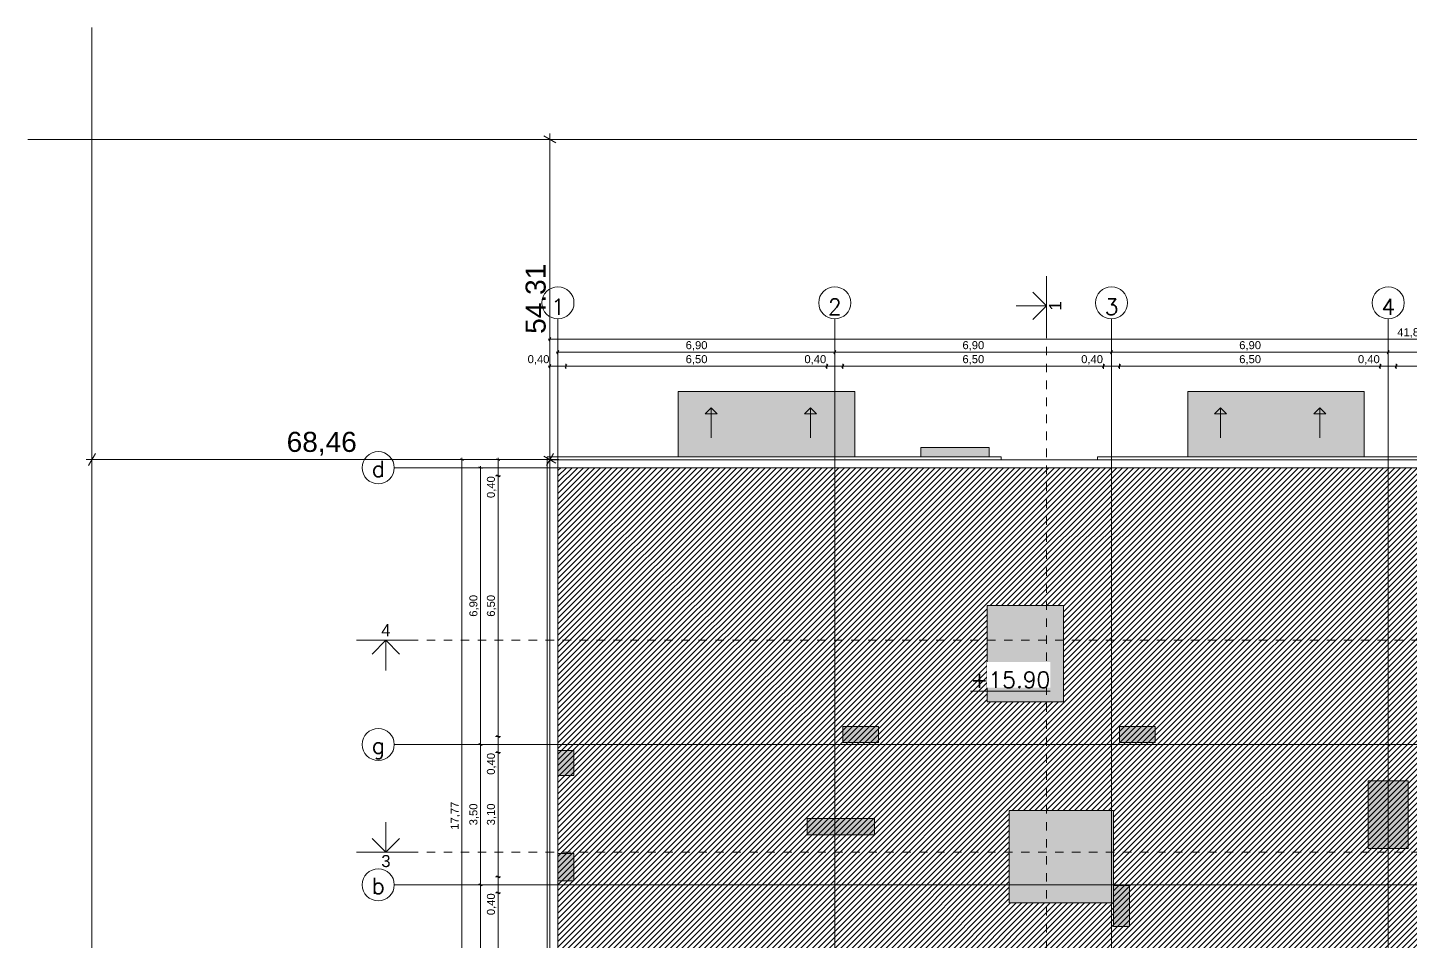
# Model space of a CAD drawing. Header units: metres. Extents: x 476297 to 476657, y 4620828 to 4621206.
# Drawn here: x 476377.63 to 476412.1, y 4621183 to 4621205.78 of the extents above; entities that cross this region are included whole.
import ezdxf

# ---------------------------------------------------------------- set-up
doc = ezdxf.new("R2010")
doc.units = ezdxf.units.M
doc.header["$MEASUREMENT"] = 0
doc.set_wipeout_variables(frame=1)
doc.linetypes.add('Dashed', pattern=[0.423333, 0.211667, -0.211667])
doc.linetypes.add('Wipeout_Contour', pattern=[1, 0, -1])
for name, color, linetype in [('0_Pen_No__42_Pen_No__250', 7, 'Continuous'), ('0_Pen_No__7', 7, 'Continuous'), ('2D Drafting - General_Pen_No__250', 7, 'Continuous'), ('2D Drafting - General_Pen_No__250_Pen_No__7', 7, 'Continuous'), ('Annotation - Text_Pen_No__7', 7, 'Continuous'), ('G-Anno-Nplt', 7, 'Continuous'), ('New.', 7, 'Continuous'), ('New2D Drafting - General_Pen_No__250', 7, 'Continuous'), ('Newreg_nak', 7, 'Continuous'), ('Newshenobebi', 7, 'Continuous'), ('NewStructural - Bearing', 7, 'Continuous'), ('zoma', 7, 'Continuous'), ('zoma_Pen_No__1', 7, 'Continuous'), ('zoma_Pen_No__5', 7, 'Continuous')]:
    doc.layers.add(name, color=color, linetype=linetype)
doc.styles.add('GENERATED_STYLE_1', font='arial.ttf')
doc.styles.add('GENERATED_STYLE_2', font='arial.ttf')
doc.linetypes.add('Break', pattern='A,0,[1,A-1 áƒ¡áƒ\x90áƒ®áƒšáƒ˜ - áƒ›áƒ¨áƒ”áƒœáƒ”áƒ‘áƒšáƒ”áƒ‘áƒ¡1.Shx,S=0.015679,R=0,X=0,Y=0],-1.975557,0', length=1.975557)
doc.dimstyles.new('GENERATED_STYLE__1', dxfattribs={"dimtxt": 0.2, "dimasz": 0.064421, "dimexe": 0.18, "dimexo": 0.003, "dimgap": 0.09, "dimtad": 1, "dimtih": 1, "dimtoh": 1, "dimzin": 0, "dimdsep": 46, "dimtxsty": 'GENERATED_STYLE_2', "dimblk": 'ARROWHEAD_2', "dimblk1": 'ARROWHEAD_2', "dimblk2": 'ARROWHEAD_2', "dimcen": 0.09, "dimclrd": 142, "dimclre": 142, "dimclrt": 142, "dimadec": 0, "dimazin": 0, "dimtfac": 1, "dimtdec": 4, "dimtmove": 0, "dimatfit": 3, "dimfxl": 1, "dimtolj": 1, "dimtzin": 0, "dimarcsym": 0})
doc.dimstyles.new('GENERATED_STYLE__10', dxfattribs={"dimtxt": 0.5, "dimasz": 0.228, "dimexe": 0.18, "dimexo": 0.003, "dimgap": 0.09, "dimtad": 1, "dimtih": 1, "dimtoh": 1, "dimzin": 0, "dimdsep": 46, "dimtxsty": 'GENERATED_STYLE_2', "dimblk": 'ARROWHEAD_2', "dimblk1": 'ARROWHEAD_2', "dimblk2": 'ARROWHEAD_2', "dimcen": 0.09, "dimclrd": 1, "dimclre": 1, "dimclrt": 1, "dimadec": 0, "dimazin": 0, "dimtfac": 1, "dimtdec": 4, "dimtmove": 0, "dimatfit": 3, "dimfxl": 1, "dimtolj": 1, "dimtzin": 0, "dimarcsym": 0})
doc.dimstyles.new('GENERATED_STYLE__11', dxfattribs={"dimtxt": 0.2, "dimasz": 0.064421, "dimexe": 0.18, "dimexo": 0.003, "dimgap": 0.09, "dimtad": 1, "dimzin": 0, "dimdsep": 46, "dimtxsty": 'GENERATED_STYLE_2', "dimblk": 'ARROWHEAD_2', "dimblk1": 'ARROWHEAD_2', "dimblk2": 'ARROWHEAD_2', "dimcen": 0.09, "dimclrd": 142, "dimclre": 142, "dimclrt": 142, "dimadec": 0, "dimazin": 0, "dimtfac": 1, "dimtdec": 4, "dimtmove": 0, "dimatfit": 3, "dimfxl": 1, "dimtolj": 1, "dimtzin": 0, "dimarcsym": 0})
doc.dimstyles.new('GENERATED_STYLE__2', dxfattribs={"dimtxt": 0.2, "dimasz": 0.064421, "dimexe": 0.18, "dimexo": 0.003, "dimgap": 0.09, "dimtad": 1, "dimtih": 1, "dimtoh": 1, "dimzin": 0, "dimdsep": 46, "dimtxsty": 'GENERATED_STYLE_2', "dimblk": 'ARROWHEAD_2', "dimblk1": 'ARROWHEAD_2', "dimblk2": 'ARROWHEAD_2', "dimcen": 0.09, "dimclrd": 142, "dimclre": 142, "dimclrt": 142, "dimadec": 0, "dimazin": 0, "dimtfac": 1, "dimtdec": 4, "dimtmove": 2, "dimatfit": 3, "dimfxl": 1, "dimtolj": 1, "dimtzin": 0, "dimarcsym": 0})
doc.dimstyles.new('GENERATED_STYLE__9', dxfattribs={"dimtxt": 0.5, "dimasz": 0.228, "dimexe": 0.18, "dimexo": 0.003, "dimgap": 0.09, "dimtad": 1, "dimzin": 0, "dimdsep": 46, "dimtxsty": 'GENERATED_STYLE_2', "dimblk": 'ARROWHEAD_2', "dimblk1": 'ARROWHEAD_2', "dimblk2": 'ARROWHEAD_2', "dimcen": 0.09, "dimclrd": 1, "dimclre": 1, "dimclrt": 1, "dimadec": 0, "dimazin": 0, "dimtfac": 1, "dimtdec": 4, "dimtmove": 0, "dimatfit": 3, "dimfxl": 1, "dimtolj": 1, "dimtzin": 0, "dimarcsym": 0})

# ---------------------------------------------------------------- blocks, each defined once
blk = doc.blocks.new('*D456', base_point=(476844.527, 4621385.791))
at = {"layer": 'zoma', "color": 1, "linetype": 'Continuous', "lineweight": 0, "transparency": 16777216}
for p, q in [((476379.091, 4621195.005), (476379.237, 4621195.005)), ((476379.324, 4621195.155), (476379.151, 4621194.855)), ((476379.237, 4621194.78), (476379.237, 4621195.23)), ((476379.237, 4621195.005), (476390.654, 4621195.005)), ((476390.568, 4621194.855), (476390.741, 4621195.155)), ((476390.654, 4621194.78), (476390.654, 4621195.23)), ((476390.654, 4621195.005), (476390.801, 4621195.005))]:
    blk.add_line(p, q, dxfattribs=at)
at = {"layer": 'zoma', "color": 1, "lineweight": 0, "transparency": 16777216, "insert": (476384.091, 4621195.105), "char_height": 0.5, "attachment_point": 7, "style": 'GENERATED_STYLE_2'}
blk.add_mtext('\\A1;{\\pql;\\fArial CYR|b0|i0|c204|p34;68,46}', dxfattribs=at)
blk = doc.blocks.new('ARROWHEAD_2')
at = {"color": 0, "linetype": 'Continuous', "lineweight": 0}
for p, q in [((0, 0), (-1, 0)), ((-0.38, -0.66), (0.38, 0.66))]:
    blk.add_line(p, q, dxfattribs=at)
blk = doc.blocks.new('*D457', base_point=(476844.527, 4621385.791))
at = {"layer": 'zoma', "color": 1, "linetype": 'Continuous', "lineweight": 0, "transparency": 16777216}
for p, q in [((476390.879, 4621202.99), (476390.429, 4621202.99)), ((476390.804, 4621202.903), (476390.504, 4621203.076)), ((476390.654, 4621202.99), (476390.654, 4621203.136)), ((476390.654, 4621195.005), (476390.654, 4621202.99)), ((476390.879, 4621195.005), (476390.429, 4621195.005)), ((476390.504, 4621195.091), (476390.804, 4621194.918)), ((476390.654, 4621194.858), (476390.654, 4621195.005))]:
    blk.add_line(p, q, dxfattribs=at)
at = {"layer": 'zoma', "color": 1, "lineweight": 0, "transparency": 16777216, "insert": (476390.554, 4621198.142), "char_height": 0.5, "attachment_point": 7, "rotation": 89.9995, "style": 'GENERATED_STYLE_2'}
blk.add_mtext('\\A1;{\\pql;\\fArial CYR|b0|i0|c204|p34;54.31}', dxfattribs=at)
blk = doc.blocks.new('*D458', base_point=(476844.527, 4621385.791))
at = {"layer": 'zoma', "color": 142, "linetype": 'Continuous', "lineweight": 0, "transparency": 16777216}
for p, q in [((476390.813, 4621197.682), (476390.854, 4621197.682)), ((476390.879, 4621197.724), (476390.83, 4621197.639)), ((476390.854, 4621197.618), (476390.854, 4621197.745)), ((476390.854, 4621197.682), (476397.754, 4621197.682)), ((476397.779, 4621197.724), (476397.73, 4621197.639)), ((476397.754, 4621197.618), (476397.754, 4621197.745))]:
    blk.add_line(p, q, dxfattribs=at)
at = {"layer": 'zoma', "color": 142, "lineweight": 0, "transparency": 16777216, "insert": (476394.038, 4621197.722), "char_height": 0.2, "attachment_point": 7, "style": 'GENERATED_STYLE_2'}
blk.add_mtext('\\A1;{\\pql;\\fArial CYR|b0|i0|c204|p34;6,90}', dxfattribs=at)
blk = doc.blocks.new('*D459', base_point=(476844.527, 4621385.791))
at = {"layer": 'zoma', "color": 142, "linetype": 'Continuous', "lineweight": 0, "transparency": 16777216}
for p, q in [((476397.779, 4621197.724), (476397.73, 4621197.639)), ((476397.754, 4621197.618), (476397.754, 4621197.745)), ((476397.754, 4621197.682), (476404.654, 4621197.682)), ((476404.679, 4621197.724), (476404.63, 4621197.639)), ((476404.654, 4621197.618), (476404.654, 4621197.745))]:
    blk.add_line(p, q, dxfattribs=at)
at = {"layer": 'zoma', "color": 142, "lineweight": 0, "transparency": 16777216, "insert": (476400.938, 4621197.722), "char_height": 0.2, "attachment_point": 7, "style": 'GENERATED_STYLE_2'}
blk.add_mtext('\\A1;{\\pql;\\fArial CYR|b0|i0|c204|p34;6,90}', dxfattribs=at)
blk = doc.blocks.new('*D460', base_point=(476844.527, 4621385.791))
at = {"layer": 'zoma', "color": 142, "linetype": 'Continuous', "lineweight": 0, "transparency": 16777216}
for p, q in [((476404.679, 4621197.724), (476404.63, 4621197.639)), ((476404.654, 4621197.618), (476404.654, 4621197.745)), ((476404.654, 4621197.682), (476411.554, 4621197.682)), ((476411.579, 4621197.724), (476411.53, 4621197.639)), ((476411.554, 4621197.618), (476411.554, 4621197.745))]:
    blk.add_line(p, q, dxfattribs=at)
at = {"layer": 'zoma', "color": 142, "lineweight": 0, "transparency": 16777216, "insert": (476407.838, 4621197.722), "char_height": 0.2, "attachment_point": 7, "style": 'GENERATED_STYLE_2'}
blk.add_mtext('\\A1;{\\pql;\\fArial CYR|b0|i0|c204|p34;6,90}', dxfattribs=at)
blk = doc.blocks.new('*D461', base_point=(476844.527, 4621385.791))
at = {"layer": 'zoma', "color": 142, "linetype": 'Continuous', "lineweight": 0, "transparency": 16777216}
for p, q in [((476411.579, 4621197.724), (476411.53, 4621197.639)), ((476411.554, 4621197.618), (476411.554, 4621197.745)), ((476411.554, 4621197.682), (476418.454, 4621197.682)), ((476418.479, 4621197.724), (476418.43, 4621197.639)), ((476418.454, 4621197.618), (476418.454, 4621197.745))]:
    blk.add_line(p, q, dxfattribs=at)
at = {"layer": 'zoma', "color": 142, "lineweight": 0, "transparency": 16777216, "insert": (476414.738, 4621197.722), "char_height": 0.2, "attachment_point": 7, "style": 'GENERATED_STYLE_2'}
blk.add_mtext('\\A1;{\\pql;\\fArial CYR|b0|i0|c204|p34;6,90}', dxfattribs=at)
blk = doc.blocks.new('*D470', base_point=(476844.527, 4621385.791))
at = {"layer": 'zoma', "color": 142, "linetype": 'Continuous', "lineweight": 0, "transparency": 16777216}
for p, q in [((476388.986, 4621184.404), (476388.859, 4621184.404)), ((476388.88, 4621184.429), (476388.965, 4621184.38)), ((476388.923, 4621177.504), (476388.923, 4621184.404)), ((476388.986, 4621177.504), (476388.859, 4621177.504)), ((476388.88, 4621177.529), (476388.965, 4621177.48)), ((476388.923, 4621177.463), (476388.923, 4621177.504))]:
    blk.add_line(p, q, dxfattribs=at)
at = {"layer": 'zoma', "color": 142, "lineweight": 0, "transparency": 16777216, "insert": (476388.883, 4621180.688), "char_height": 0.2, "attachment_point": 7, "rotation": 90, "style": 'GENERATED_STYLE_2'}
blk.add_mtext('\\A1;{\\pql;\\fArial CYR|b0|i0|c204|p34;6,90}', dxfattribs=at)
blk = doc.blocks.new('*D471', base_point=(476844.527, 4621385.791))
at = {"layer": 'zoma', "color": 142, "linetype": 'Continuous', "lineweight": 0, "transparency": 16777216}
for p, q in [((476388.986, 4621187.904), (476388.859, 4621187.904)), ((476388.88, 4621187.929), (476388.965, 4621187.88)), ((476388.923, 4621184.404), (476388.923, 4621187.904)), ((476388.986, 4621184.404), (476388.859, 4621184.404)), ((476388.88, 4621184.429), (476388.965, 4621184.38))]:
    blk.add_line(p, q, dxfattribs=at)
at = {"layer": 'zoma', "color": 142, "lineweight": 0, "transparency": 16777216, "insert": (476388.883, 4621185.888), "char_height": 0.2, "attachment_point": 7, "rotation": 90, "style": 'GENERATED_STYLE_2'}
blk.add_mtext('\\A1;{\\pql;\\fArial CYR|b0|i0|c204|p34;3,50}', dxfattribs=at)
blk = doc.blocks.new('*D472', base_point=(476844.527, 4621385.791))
at = {"layer": 'zoma', "color": 142, "linetype": 'Continuous', "lineweight": 0, "transparency": 16777216}
for p, q in [((476388.986, 4621194.804), (476388.859, 4621194.804)), ((476388.965, 4621194.78), (476388.88, 4621194.829)), ((476388.923, 4621194.804), (476388.923, 4621194.846)), ((476388.923, 4621187.904), (476388.923, 4621194.804)), ((476388.986, 4621187.904), (476388.859, 4621187.904)), ((476388.88, 4621187.929), (476388.965, 4621187.88))]:
    blk.add_line(p, q, dxfattribs=at)
at = {"layer": 'zoma', "color": 142, "lineweight": 0, "transparency": 16777216, "insert": (476388.883, 4621191.088), "char_height": 0.2, "attachment_point": 7, "rotation": 90, "style": 'GENERATED_STYLE_2'}
blk.add_mtext('\\A1;{\\pql;\\fArial CYR|b0|i0|c204|p34;6,90}', dxfattribs=at)
blk = doc.blocks.new('*D498', base_point=(476844.527, 4621385.791))
at = {"layer": 'zoma', "color": 142, "linetype": 'Continuous', "lineweight": 0, "transparency": 16777216}
for p, q in [((476389.36, 4621184.205), (476389.36, 4621184.605)), ((476389.424, 4621184.205), (476389.296, 4621184.205)), ((476389.318, 4621184.229), (476389.402, 4621184.18)), ((476389.36, 4621177.705), (476389.36, 4621184.205)), ((476389.424, 4621177.705), (476389.296, 4621177.705)), ((476389.318, 4621177.729), (476389.402, 4621177.68)), ((476389.36, 4621177.305), (476389.36, 4621177.705))]:
    blk.add_line(p, q, dxfattribs=at)
at = {"layer": 'zoma', "color": 142, "lineweight": 0, "transparency": 16777216, "char_height": 0.2, "attachment_point": 7, "rotation": 89.9995, "style": 'GENERATED_STYLE_2'}
for s, insert in [('\\A1;{\\pql;\\fArial CYR|b0|i0|c204|p34;0,40}', (476389.32, 4621183.648)), ('\\A1;{\\pql;\\fArial CYR|b0|i0|c204|p34;6,50}', (476389.32, 4621180.688))]:
    blk.add_mtext(s, dxfattribs=dict(at, insert=insert))
blk = doc.blocks.new('*D499', base_point=(476844.527, 4621385.791))
at = {"layer": 'zoma', "color": 142, "linetype": 'Continuous', "lineweight": 0, "transparency": 16777216}
for p, q in [((476389.36, 4621184.605), (476389.36, 4621187.705)), ((476389.424, 4621184.605), (476389.296, 4621184.605)), ((476389.318, 4621184.629), (476389.402, 4621184.58)), ((476389.36, 4621184.205), (476389.36, 4621184.605)), ((476389.424, 4621184.205), (476389.296, 4621184.205)), ((476389.318, 4621184.229), (476389.402, 4621184.18))]:
    blk.add_line(p, q, dxfattribs=at)
blk = doc.blocks.new('*D500', base_point=(476844.527, 4621385.791))
at = {"layer": 'zoma', "color": 142, "linetype": 'Continuous', "lineweight": 0, "transparency": 16777216}
for p, q in [((476389.318, 4621187.729), (476389.402, 4621187.68)), ((476389.36, 4621184.605), (476389.36, 4621187.705)), ((476389.424, 4621184.605), (476389.296, 4621184.605)), ((476389.318, 4621184.629), (476389.402, 4621184.58))]:
    blk.add_line(p, q, dxfattribs=at)
at = {"layer": 'zoma', "color": 142, "lineweight": 0, "transparency": 16777216, "char_height": 0.2, "attachment_point": 7, "rotation": 89.9995, "style": 'GENERATED_STYLE_2'}
for s, insert in [('\\A1;{\\pql;\\fArial CYR|b0|i0|c204|p34;0,40}', (476389.32, 4621187.148)), ('\\A1;{\\pql;\\fArial CYR|b0|i0|c204|p34;3,10}', (476389.32, 4621185.888))]:
    blk.add_mtext(s, dxfattribs=dict(at, insert=insert))
blk = doc.blocks.new('*D501', base_point=(476844.527, 4621385.791))
at = {"layer": 'zoma', "color": 142, "linetype": 'Continuous', "lineweight": 0, "transparency": 16777216}
for p, q in [((476389.318, 4621188.129), (476389.402, 4621188.08)), ((476389.36, 4621187.705), (476389.36, 4621188.105)), ((476389.424, 4621187.705), (476389.297, 4621187.705)), ((476389.318, 4621187.729), (476389.402, 4621187.68)), ((476389.36, 4621184.605), (476389.36, 4621187.705))]:
    blk.add_line(p, q, dxfattribs=at)
blk = doc.blocks.new('*D502', base_point=(476844.527, 4621385.791))
at = {"layer": 'zoma', "color": 142, "linetype": 'Continuous', "lineweight": 0, "transparency": 16777216}
for p, q in [((476389.424, 4621194.605), (476389.297, 4621194.605)), ((476389.318, 4621194.629), (476389.403, 4621194.58)), ((476389.36, 4621188.105), (476389.36, 4621194.605)), ((476389.424, 4621188.105), (476389.297, 4621188.105)), ((476389.318, 4621188.129), (476389.402, 4621188.08)), ((476389.36, 4621187.705), (476389.36, 4621188.105))]:
    blk.add_line(p, q, dxfattribs=at)
at = {"layer": 'zoma', "color": 142, "lineweight": 0, "transparency": 16777216, "char_height": 0.2, "attachment_point": 7, "rotation": 89.9995, "style": 'GENERATED_STYLE_2'}
for s, insert in [('\\A1;{\\pql;\\fArial CYR|b0|i0|c204|p34;0,40}', (476389.32, 4621194.048)), ('\\A1;{\\pql;\\fArial CYR|b0|i0|c204|p34;6,50}', (476389.32, 4621191.088))]:
    blk.add_mtext(s, dxfattribs=dict(at, insert=insert))
blk = doc.blocks.new('*D503', base_point=(476844.527, 4621385.791))
at = {"layer": 'zoma', "color": 142, "linetype": 'Continuous', "lineweight": 0, "transparency": 16777216}
for p, q in [((476389.318, 4621194.629), (476389.403, 4621194.58)), ((476389.36, 4621188.105), (476389.36, 4621194.605))]:
    blk.add_line(p, q, dxfattribs=at)
blk = doc.blocks.new('*D504', base_point=(476844.527, 4621385.791))
at = {"layer": 'zoma', "color": 142, "linetype": 'Continuous', "lineweight": 0, "transparency": 16777216}
for p, q in [((476389.424, 4621195.005), (476389.297, 4621195.005)), ((476389.403, 4621194.98), (476389.318, 4621195.029)), ((476389.36, 4621195.005), (476389.36, 4621195.046)), ((476389.36, 4621194.605), (476389.36, 4621195.005)), ((476389.424, 4621194.605), (476389.297, 4621194.605)), ((476389.318, 4621194.629), (476389.403, 4621194.58)), ((476389.36, 4621188.105), (476389.36, 4621194.605))]:
    blk.add_line(p, q, dxfattribs=at)
blk = doc.blocks.new('*D505', base_point=(476844.527, 4621385.791))
at = {"layer": 'zoma', "color": 142, "linetype": 'Continuous', "lineweight": 0, "transparency": 16777216}
for p, q in [((476388.52, 4621195.005), (476388.393, 4621195.005)), ((476388.499, 4621194.98), (476388.414, 4621195.029)), ((476388.456, 4621195.005), (476388.456, 4621195.046)), ((476388.456, 4621177.235), (476388.456, 4621195.005)), ((476388.52, 4621177.235), (476388.392, 4621177.235)), ((476388.414, 4621177.259), (476388.498, 4621177.21)), ((476388.456, 4621177.193), (476388.456, 4621177.235))]:
    blk.add_line(p, q, dxfattribs=at)
at = {"layer": 'zoma', "color": 142, "lineweight": 0, "transparency": 16777216, "insert": (476388.416, 4621185.778), "char_height": 0.2, "attachment_point": 7, "rotation": 89.9995, "style": 'GENERATED_STYLE_2'}
blk.add_mtext('\\A1;{\\pql;\\fArial CYR|b0|i0|c204|p34;17,77}', dxfattribs=at)
blk = doc.blocks.new('*D506', base_point=(476844.527, 4621385.791))
at = {"layer": 'zoma', "color": 142, "linetype": 'Continuous', "lineweight": 0, "transparency": 16777216}
for p, q in [((476390.613, 4621197.333), (476390.654, 4621197.333)), ((476390.679, 4621197.376), (476390.63, 4621197.291)), ((476390.654, 4621197.27), (476390.654, 4621197.397)), ((476390.654, 4621197.333), (476391.054, 4621197.333)), ((476391.079, 4621197.376), (476391.03, 4621197.291)), ((476391.054, 4621197.27), (476391.054, 4621197.397))]:
    blk.add_line(p, q, dxfattribs=at)
at = {"layer": 'zoma', "color": 142, "lineweight": 0, "transparency": 16777216, "insert": (476390.098, 4621197.373), "char_height": 0.2, "attachment_point": 7, "style": 'GENERATED_STYLE_2'}
blk.add_mtext('\\A1;{\\pql;\\fArial CYR|b0|i0|c204|p34;0,40}', dxfattribs=at)
blk = doc.blocks.new('*D507', base_point=(476844.527, 4621385.791))
at = {"layer": 'zoma', "color": 142, "linetype": 'Continuous', "lineweight": 0, "transparency": 16777216}
for p, q in [((476391.079, 4621197.376), (476391.03, 4621197.291)), ((476391.054, 4621197.27), (476391.054, 4621197.397)), ((476391.054, 4621197.333), (476397.554, 4621197.333)), ((476397.579, 4621197.376), (476397.53, 4621197.291)), ((476397.554, 4621197.27), (476397.554, 4621197.397))]:
    blk.add_line(p, q, dxfattribs=at)
at = {"layer": 'zoma', "color": 142, "lineweight": 0, "transparency": 16777216, "char_height": 0.2, "attachment_point": 7, "style": 'GENERATED_STYLE_2'}
for s, insert in [('\\A1;{\\pql;\\fArial CYR|b0|i0|c204|p34;6,50}', (476394.038, 4621197.373)), ('\\A1;{\\pql;\\fArial CYR|b0|i0|c204|p34;0,40}', (476396.998, 4621197.373))]:
    blk.add_mtext(s, dxfattribs=dict(at, insert=insert))
blk = doc.blocks.new('*D508', base_point=(476844.527, 4621385.791))
at = {"layer": 'zoma', "color": 142, "linetype": 'Continuous', "lineweight": 0, "transparency": 16777216}
for p, q in [((476397.579, 4621197.376), (476397.53, 4621197.291)), ((476397.554, 4621197.27), (476397.554, 4621197.397)), ((476397.554, 4621197.333), (476397.954, 4621197.333)), ((476397.979, 4621197.376), (476397.93, 4621197.291)), ((476397.954, 4621197.27), (476397.954, 4621197.397))]:
    blk.add_line(p, q, dxfattribs=at)
blk = doc.blocks.new('*D509', base_point=(476844.527, 4621385.791))
at = {"layer": 'zoma', "color": 142, "linetype": 'Continuous', "lineweight": 0, "transparency": 16777216}
for p, q in [((476397.979, 4621197.376), (476397.93, 4621197.291)), ((476397.954, 4621197.27), (476397.954, 4621197.397)), ((476397.954, 4621197.333), (476404.454, 4621197.333)), ((476404.479, 4621197.376), (476404.43, 4621197.291)), ((476404.454, 4621197.27), (476404.454, 4621197.397))]:
    blk.add_line(p, q, dxfattribs=at)
at = {"layer": 'zoma', "color": 142, "lineweight": 0, "transparency": 16777216, "char_height": 0.2, "attachment_point": 7, "style": 'GENERATED_STYLE_2'}
for s, insert in [('\\A1;{\\pql;\\fArial CYR|b0|i0|c204|p34;6,50}', (476400.938, 4621197.373)), ('\\A1;{\\pql;\\fArial CYR|b0|i0|c204|p34;0,40}', (476403.898, 4621197.373))]:
    blk.add_mtext(s, dxfattribs=dict(at, insert=insert))
blk = doc.blocks.new('*D510', base_point=(476844.527, 4621385.791))
at = {"layer": 'zoma', "color": 142, "linetype": 'Continuous', "lineweight": 0, "transparency": 16777216}
for p, q in [((476404.479, 4621197.376), (476404.43, 4621197.291)), ((476404.454, 4621197.27), (476404.454, 4621197.397)), ((476404.454, 4621197.333), (476404.854, 4621197.333)), ((476404.879, 4621197.376), (476404.83, 4621197.291)), ((476404.854, 4621197.27), (476404.854, 4621197.397))]:
    blk.add_line(p, q, dxfattribs=at)
blk = doc.blocks.new('*D511', base_point=(476844.527, 4621385.791))
at = {"layer": 'zoma', "color": 142, "linetype": 'Continuous', "lineweight": 0, "transparency": 16777216}
for p, q in [((476404.879, 4621197.376), (476404.83, 4621197.291)), ((476404.854, 4621197.27), (476404.854, 4621197.397)), ((476404.854, 4621197.333), (476411.354, 4621197.333)), ((476411.379, 4621197.376), (476411.33, 4621197.291)), ((476411.354, 4621197.27), (476411.354, 4621197.397))]:
    blk.add_line(p, q, dxfattribs=at)
at = {"layer": 'zoma', "color": 142, "lineweight": 0, "transparency": 16777216, "char_height": 0.2, "attachment_point": 7, "style": 'GENERATED_STYLE_2'}
for s, insert in [('\\A1;{\\pql;\\fArial CYR|b0|i0|c204|p34;6,50}', (476407.838, 4621197.373)), ('\\A1;{\\pql;\\fArial CYR|b0|i0|c204|p34;0,40}', (476410.798, 4621197.373))]:
    blk.add_mtext(s, dxfattribs=dict(at, insert=insert))
blk = doc.blocks.new('*D512', base_point=(476844.527, 4621385.791))
at = {"layer": 'zoma', "color": 142, "linetype": 'Continuous', "lineweight": 0, "transparency": 16777216}
for p, q in [((476411.379, 4621197.376), (476411.33, 4621197.291)), ((476411.354, 4621197.27), (476411.354, 4621197.397)), ((476411.354, 4621197.333), (476411.754, 4621197.333)), ((476411.779, 4621197.376), (476411.73, 4621197.291)), ((476411.754, 4621197.27), (476411.754, 4621197.397))]:
    blk.add_line(p, q, dxfattribs=at)
blk = doc.blocks.new('*D513', base_point=(476844.527, 4621385.791))
at = {"layer": 'zoma', "color": 142, "linetype": 'Continuous', "lineweight": 0, "transparency": 16777216}
for p, q in [((476411.779, 4621197.376), (476411.73, 4621197.291)), ((476411.754, 4621197.27), (476411.754, 4621197.397)), ((476411.754, 4621197.333), (476418.254, 4621197.333)), ((476418.279, 4621197.376), (476418.23, 4621197.291)), ((476418.254, 4621197.27), (476418.254, 4621197.397))]:
    blk.add_line(p, q, dxfattribs=at)
at = {"layer": 'zoma', "color": 142, "lineweight": 0, "transparency": 16777216, "char_height": 0.2, "attachment_point": 7, "style": 'GENERATED_STYLE_2'}
for s, insert in [('\\A1;{\\pql;\\fArial CYR|b0|i0|c204|p34;6,50}', (476414.738, 4621197.373)), ('\\A1;{\\pql;\\fArial CYR|b0|i0|c204|p34;0,40}', (476417.698, 4621197.373))]:
    blk.add_mtext(s, dxfattribs=dict(at, insert=insert))
blk = doc.blocks.new('*D519', base_point=(476844.527, 4621385.791))
at = {"layer": 'zoma', "color": 142, "linetype": 'Continuous', "lineweight": 0, "transparency": 16777216}
for p, q in [((476390.613, 4621198.005), (476390.654, 4621198.005)), ((476390.679, 4621198.047), (476390.63, 4621197.963)), ((476390.654, 4621197.941), (476390.654, 4621198.068)), ((476390.654, 4621198.005), (476432.454, 4621198.005)), ((476432.43, 4621197.963), (476432.479, 4621198.047)), ((476432.454, 4621197.941), (476432.454, 4621198.068)), ((476432.454, 4621198.005), (476432.496, 4621198.005))]:
    blk.add_line(p, q, dxfattribs=at)
at = {"layer": 'zoma', "color": 142, "lineweight": 0, "transparency": 16777216, "insert": (476411.778, 4621198.045), "char_height": 0.2, "attachment_point": 7, "style": 'GENERATED_STYLE_2'}
blk.add_mtext('\\A1;{\\pql;\\fArial CYR|b0|i0|c204|p34;41,80}', dxfattribs=at)

msp = doc.modelspace()

# ---------------------------------------------------------------- hatches: boundary and pattern name
at = {"layer": '0_Pen_No__7', "linetype": 'Continuous', "lineweight": 0}
h = msp.add_hatch(dxfattribs=at)
h.set_pattern_fill('COMMON_BRICK', color=251, style=0, pattern_type=2)
h.set_pattern_definition([(225, (476437.30064, 4621200.58931), (-0.07071068, 0.07071068), [])])
h.paths.add_polyline_path([(476432.254, 4621194.804), (476390.854, 4621194.804), (476390.854, 4621177.504), (476432.254, 4621177.504)])
h.paths.add_polyline_path([(476421.554, 4621191.365), (476421.554, 4621188.964), (476419.654, 4621188.964), (476419.654, 4621191.365)], flags=0)
h.paths.add_polyline_path([(476421.005, 4621186.254), (476418.405, 4621186.254), (476418.405, 4621183.955), (476421.005, 4621183.955)], flags=0)
h.paths.add_polyline_path([(476404.704, 4621186.254), (476402.104, 4621186.254), (476402.104, 4621183.954), (476404.704, 4621183.954)], flags=0)
h.paths.add_polyline_path([(476403.454, 4621191.365), (476403.454, 4621188.964), (476401.554, 4621188.964), (476401.554, 4621191.365)], flags=0)
at = {"layer": '2D Drafting - General_Pen_No__250', "linetype": 'Continuous', "lineweight": 0}
for points in [[(476401.554, 4621188.964), (476401.554, 4621191.365), (476403.454, 4621191.365), (476403.454, 4621188.964)], [(476402.104, 4621183.955), (476402.104, 4621186.254), (476404.704, 4621186.254), (476404.704, 4621183.955)]]:
    msp.add_hatch(color=7, dxfattribs=at).paths.add_polyline_path(points)
at = {"layer": 'G-Anno-Nplt', "linetype": 'Continuous', "lineweight": 0}
for points in [[(476398.254, 4621196.705), (476398.254, 4621195.074), (476393.854, 4621195.074), (476393.854, 4621196.705)], [(476410.954, 4621196.705), (476410.954, 4621195.074), (476406.554, 4621195.074), (476406.554, 4621196.705)], [(476401.604, 4621195.304), (476401.604, 4621195.075), (476399.904, 4621195.075), (476399.904, 4621195.304)]]:
    msp.add_hatch(color=253, dxfattribs=at).paths.add_polyline_path(points)
at = {"layer": 'New2D Drafting - General_Pen_No__250', "linetype": 'Continuous', "lineweight": 0}
for points in [[(476398.844, 4621188.354), (476397.954, 4621188.354), (476397.954, 4621187.954), (476398.844, 4621187.954)], [(476405.744, 4621188.354), (476404.854, 4621188.354), (476404.854, 4621187.954), (476405.744, 4621187.954)], [(476391.254, 4621187.754), (476390.854, 4621187.754), (476390.854, 4621187.134), (476391.254, 4621187.134)], [(476411.054, 4621185.314), (476412.054, 4621185.314), (476412.054, 4621186.995), (476411.054, 4621186.995)], [(476398.744, 4621186.054), (476397.064, 4621186.054), (476397.064, 4621185.654), (476398.744, 4621185.654)], [(476391.254, 4621184.504), (476391.254, 4621185.186), (476390.854, 4621185.186), (476390.854, 4621184.504)], [(476405.104, 4621184.386), (476404.704, 4621184.386), (476404.704, 4621183.364), (476405.104, 4621183.364)]]:
    msp.add_hatch(color=7, dxfattribs=at).paths.add_polyline_path(points)

# ---------------------------------------------------------------- linework, layer by layer
at = {"layer": '0_Pen_No__42_Pen_No__250', "color": 5, "linetype": 'Continuous', "lineweight": 0}
for centre in [(476390.854, 4621198.914), (476397.754, 4621198.914), (476397.754, 4621198.914), (476404.654, 4621198.914), (476404.654, 4621198.914), (476411.554, 4621198.914), (476411.554, 4621198.914), (476386.374, 4621194.804), (476386.374, 4621194.804), (476386.374, 4621187.904), (476386.374, 4621187.904), (476386.374, 4621184.404), (476386.374, 4621184.404)]:
    msp.add_circle(centre, 0.4, dxfattribs=at)
at = {"layer": '0_Pen_No__7', "color": 7, "linetype": 'Continuous', "lineweight": 0, "flags": 128}
for points in [[(476394.674, 4621195.547), (476394.674, 4621196.297), (476394.524, 4621196.147), (476394.824, 4621196.147), (476394.674, 4621196.297)], [(476397.149, 4621195.547), (476397.149, 4621196.297), (476396.999, 4621196.147), (476397.299, 4621196.147), (476397.149, 4621196.297)], [(476407.374, 4621195.547), (476407.374, 4621196.297), (476407.224, 4621196.147), (476407.524, 4621196.147), (476407.374, 4621196.297)], [(476409.849, 4621195.547), (476409.849, 4621196.297), (476409.699, 4621196.147), (476409.999, 4621196.147), (476409.849, 4621196.297)], [(476432.254, 4621194.804), (476390.854, 4621194.804), (476390.854, 4621177.504), (476432.254, 4621177.504)], [(476403.454, 4621191.365), (476403.454, 4621188.964), (476401.554, 4621188.964), (476401.554, 4621191.365)], [(476404.704, 4621186.254), (476402.104, 4621186.254), (476402.104, 4621183.954), (476404.704, 4621183.954)]]:
    msp.add_lwpolyline(points, close=True, dxfattribs=at)
at = {"layer": '2D Drafting - General_Pen_No__250', "color": 7, "linetype": 'Continuous', "lineweight": 0, "flags": 128}
for points in [[(476401.554, 4621188.964), (476401.554, 4621191.365), (476403.454, 4621191.365), (476403.454, 4621188.964)], [(476402.104, 4621183.955), (476402.104, 4621186.254), (476404.704, 4621186.254), (476404.704, 4621183.955)]]:
    msp.add_lwpolyline(points, close=True, dxfattribs=at)
at = {"layer": '2D Drafting - General_Pen_No__250_Pen_No__7', "color": 7, "linetype": 'Continuous', "lineweight": 0, "flags": 128}
for points in [[(476432.454, 4621195.004), (476418.254, 4621195.004), (476404.854, 4621195.004), (476401.554, 4621195.004), (476390.654, 4621195.004), (476390.654, 4621177.304), (476432.454, 4621177.304)], [(476432.254, 4621194.804), (476390.854, 4621194.804), (476390.854, 4621177.504), (476432.254, 4621177.504)]]:
    msp.add_lwpolyline(points, close=True, dxfattribs=at)
at = {"layer": 'G-Anno-Nplt', "color": 7, "linetype": 'Continuous', "lineweight": 0, "flags": 128}
for points in [[(476398.254, 4621196.705), (476398.254, 4621195.074), (476393.854, 4621195.074), (476393.854, 4621196.705)], [(476410.954, 4621196.705), (476410.954, 4621195.074), (476406.554, 4621195.074), (476406.554, 4621196.705)], [(476401.604, 4621195.304), (476401.604, 4621195.075), (476399.904, 4621195.075), (476399.904, 4621195.304)]]:
    msp.add_lwpolyline(points, close=True, dxfattribs=at)
at = {"layer": 'New2D Drafting - General_Pen_No__250', "color": 7, "linetype": 'Continuous', "lineweight": 0, "flags": 128}
for points in [[(476398.844, 4621188.354), (476397.954, 4621188.354), (476397.954, 4621187.954), (476398.844, 4621187.954)], [(476405.744, 4621188.354), (476404.854, 4621188.354), (476404.854, 4621187.954), (476405.744, 4621187.954)], [(476391.254, 4621187.754), (476390.854, 4621187.754), (476390.854, 4621187.134), (476391.254, 4621187.134)], [(476411.054, 4621185.314), (476412.054, 4621185.314), (476412.054, 4621186.995), (476411.054, 4621186.995)], [(476398.744, 4621186.054), (476397.064, 4621186.054), (476397.064, 4621185.654), (476398.744, 4621185.654)], [(476391.254, 4621184.504), (476391.254, 4621185.186), (476390.854, 4621185.186), (476390.854, 4621184.504)], [(476405.104, 4621184.386), (476404.704, 4621184.386), (476404.704, 4621183.364), (476405.104, 4621183.364)]]:
    msp.add_lwpolyline(points, close=True, dxfattribs=at)
at = {"layer": 'Newreg_nak', "color": 7, "linetype": 'Continuous', "lineweight": 0, "flags": 128}
for points in [[(476397.954, 4621177.304), (476397.954, 4621177.234), (476390.584, 4621177.234), (476390.584, 4621195.074), (476401.904, 4621195.074), (476401.904, 4621195.004)], [(476404.304, 4621195.004), (476404.304, 4621195.074), (476418.804, 4621195.074), (476418.804, 4621195.004)]]:
    msp.add_lwpolyline(points, dxfattribs=at)
at = {"layer": 'Newshenobebi', "color": 1, "linetype": 'Dashed', "lineweight": 0}
for points in [[(476403.031, 4621174.749), (476403.031, 4621199.578)], [(476436.901, 4621190.5), (476385.828, 4621190.5)], [(476436.901, 4621185.215), (476385.828, 4621185.215)]]:
    msp.add_lwpolyline(points, dxfattribs=at)
at = {"layer": 'Newshenobebi', "color": 1, "linetype": 'Continuous', "lineweight": 0}
for points in [[(476403.031, 4621198.105), (476403.031, 4621199.578)], [(476403.031, 4621198.841), (476402.69, 4621199.183)], [(476403.031, 4621198.841), (476402.278, 4621198.841)], [(476403.031, 4621198.841), (476402.69, 4621198.5)], [(476387.302, 4621190.5), (476385.828, 4621190.5)], [(476386.565, 4621190.5), (476386.224, 4621190.159)], [(476386.565, 4621190.5), (476386.565, 4621189.747)], [(476386.565, 4621190.5), (476386.906, 4621190.159)], [(476386.565, 4621185.215), (476386.565, 4621185.968)], [(476386.565, 4621185.215), (476386.224, 4621185.557)], [(476386.565, 4621185.215), (476386.906, 4621185.557)], [(476387.302, 4621185.215), (476385.828, 4621185.215)]]:
    msp.add_lwpolyline(points, dxfattribs=at)
at = {"layer": 'NewStructural - Bearing', "color": 1, "linetype": 'Break', "lineweight": 0}
for p, q in [((476379.237, 4621205.775), (476379.237, 4621171.184)), ((476377.634, 4621202.99), (476448.288, 4621202.99))]:
    msp.add_line(p, q, dxfattribs=at)
at = {"layer": 'zoma_Pen_No__5', "color": 5, "linetype": 'Continuous', "lineweight": 0}
for p, q in [((476390.854, 4621198.514), (476390.854, 4621173.803)), ((476397.754, 4621198.514), (476397.754, 4621173.803)), ((476404.654, 4621198.514), (476404.654, 4621173.803)), ((476411.554, 4621198.514), (476411.554, 4621173.803)), ((476386.774, 4621194.804), (476436.66, 4621194.804)), ((476386.774, 4621194.804), (476436.66, 4621194.804)), ((476386.774, 4621187.904), (476436.66, 4621187.904)), ((476386.774, 4621187.904), (476436.66, 4621187.904)), ((476386.774, 4621184.404), (476436.66, 4621184.404)), ((476386.774, 4621184.404), (476436.66, 4621184.404))]:
    msp.add_line(p, q, dxfattribs=at)

# ---------------------------------------------------------------- texts
at = {"layer": 'Annotation - Text_Pen_No__7', "color": 5, "linetype": 'Continuous', "lineweight": 0, "char_height": 0.4, "attachment_point": 2}
for s, insert in [('\\A1;{\\pqc;\\Ftxt.shx;1}', (476390.856, 4621199.013)), ('\\A1;{\\pqc;\\Ftxt.shx;2}', (476397.756, 4621199.013)), ('\\A1;{\\pqc;\\Ftxt.shx;3}', (476404.656, 4621199.013)), ('\\A1;{\\pqc;\\Ftxt.shx;4}', (476411.556, 4621199.013)), ('\\A1;{\\pqc;\\Ftxt.shx;d}', (476386.376, 4621194.978)), ('\\A1;{\\pqc;\\Ftxt.shx;g}', (476386.376, 4621188.079)), ('\\A1;{\\pqc;\\Ftxt.shx;b}', (476386.376, 4621184.579))]:
    msp.add_mtext(s, dxfattribs=dict(at, insert=insert))
at = {"layer": 'New.', "color": 1, "linetype": 'Continuous', "lineweight": 0, "insert": (476403.1, 4621198.841), "char_height": 0.3, "attachment_point": 2, "rotation": 90, "style": 'GENERATED_STYLE_1'}
msp.add_mtext('\\A1;{\\pqc;\\fArial|b0|i0|c0|p34;1}', dxfattribs=at)
at = {"layer": 'New.', "color": 1, "linetype": 'Continuous', "lineweight": 0, "char_height": 0.3, "attachment_point": 2, "style": 'GENERATED_STYLE_1'}
for s, insert in [('\\A1;{\\pqc;\\fArial|b0|i0|c0|p34;4}', (476386.565, 4621190.903)), ('\\A1;{\\pqc;\\fArial|b0|i0|c0|p34;3}', (476386.565, 4621185.147))]:
    msp.add_mtext(s, dxfattribs=dict(at, insert=insert))

# ---------------------------------------------------------------- dimensions: what is measured, and where the dimension line sits
at = {"layer": 'zoma', "color": 1, "linetype": 'Continuous', "lineweight": 0}
dim = msp.add_linear_dim(base=(476390.654, 4621202.99), p1=(476390.654, 4621195.004), p2=(476390.654, 4621202.99), angle=89.9995, text='54.31', dimstyle='GENERATED_STYLE__9', dxfattribs=at)
dim.commit()
dim.dimension.update_dxf_attribs({"geometry": '*D457', "text_midpoint": (476390.304, 4621198.982), "dimtype": 160, "text_rotation": 89.9995})
at = {"layer": 'zoma', "color": 142, "linetype": 'Continuous', "lineweight": 0}
for base, p1, p2, dimstyle, picture, middle in [((476432.454, 4621198.005), (476390.654, 4621196.146), (476432.454, 4621196.146), 'GENERATED_STYLE__2', '*D519', (476412.114, 4621198.145)), ((476397.754, 4621197.682), (476390.854, 4621196.043), (476397.754, 4621196.043), 'GENERATED_STYLE__1', '*D458', (476394.298, 4621197.822)), ((476404.654, 4621197.682), (476397.754, 4621196.043), (476404.654, 4621196.043), 'GENERATED_STYLE__1', '*D459', (476401.198, 4621197.822)), ((476411.554, 4621197.682), (476404.654, 4621196.043), (476411.554, 4621196.043), 'GENERATED_STYLE__1', '*D460', (476408.098, 4621197.822)), ((476418.454, 4621197.682), (476411.554, 4621196.043), (476418.454, 4621196.043), 'GENERATED_STYLE__1', '*D461', (476414.998, 4621197.822)), ((476391.054, 4621197.333), (476390.654, 4621195.831), (476391.054, 4621195.831), 'GENERATED_STYLE__1', '*D506', (476390.357, 4621197.473)), ((476397.554, 4621197.333), (476391.054, 4621195.831), (476397.554, 4621195.831), 'GENERATED_STYLE__1', '*D507', (476394.298, 4621197.473)), ((476397.954, 4621197.333), (476397.554, 4621195.831), (476397.954, 4621195.831), 'GENERATED_STYLE__1', '*D508', (476397.257, 4621197.473)), ((476404.454, 4621197.333), (476397.954, 4621195.831), (476404.454, 4621195.831), 'GENERATED_STYLE__1', '*D509', (476401.198, 4621197.473)), ((476404.854, 4621197.333), (476404.454, 4621195.831), (476404.854, 4621195.831), 'GENERATED_STYLE__1', '*D510', (476404.157, 4621197.473)), ((476411.354, 4621197.333), (476404.854, 4621195.831), (476411.354, 4621195.831), 'GENERATED_STYLE__1', '*D511', (476408.098, 4621197.473)), ((476411.754, 4621197.333), (476411.354, 4621195.831), (476411.754, 4621195.831), 'GENERATED_STYLE__1', '*D512', (476411.057, 4621197.473)), ((476418.254, 4621197.333), (476411.754, 4621195.831), (476418.254, 4621195.831), 'GENERATED_STYLE__1', '*D513', (476414.998, 4621197.473))]:
    dim = msp.add_linear_dim(base=base, p1=p1, p2=p2, dimstyle=dimstyle, dxfattribs=at)
    dim.commit()
    dim.dimension.update_dxf_attribs({"geometry": picture, "text_midpoint": middle, "dimtype": 160})
at = {"layer": 'zoma', "color": 1, "linetype": 'Continuous', "lineweight": 0}
dim = msp.add_linear_dim(base=(476390.654, 4621195.004), p1=(476379.237, 4621195.004), p2=(476390.654, 4621195.004), text='68,46', dimstyle='GENERATED_STYLE__10', dxfattribs=at)
dim.commit()
dim.dimension.update_dxf_attribs({"geometry": '*D456', "text_midpoint": (476384.931, 4621195.355), "dimtype": 160})
at = {"layer": 'zoma', "color": 142, "linetype": 'Continuous', "lineweight": 0}
for base, p1, p2, angle, picture, middle, turn in [((476388.456, 4621195.005), (476390.584, 4621177.234), (476390.654, 4621195.004), 89.9995, '*D505', (476388.316, 4621186.114), 89.9995), ((476389.36, 4621195.005), (476391.256, 4621194.604), (476391.256, 4621195.004), 89.9995, '*D504', (476389.22, 4621194.308), 89.9995), ((476388.923, 4621194.804), (476390.584, 4621187.904), (476390.584, 4621194.804), 90, '*D472', (476388.783, 4621191.348), 90), ((476389.36, 4621194.605), (476391.356, 4621188.104), (476389.36, 4621194.605), 89.9995, '*D502', (476389.22, 4621191.348), 89.9995), ((476389.36, 4621194.605), (476389.36, 4621194.605), (476391.256, 4621194.604), 89.9995, '*D503', (476389.22, 4621194.598), 89.9995), ((476389.36, 4621188.105), (476391.356, 4621187.704), (476391.356, 4621188.104), 89.9995, '*D501', (476389.22, 4621187.408), 89.9995), ((476388.923, 4621187.904), (476390.375, 4621184.404), (476390.584, 4621187.904), 90, '*D471', (476388.783, 4621186.148), 90), ((476389.36, 4621187.705), (476391.056, 4621184.604), (476391.356, 4621187.704), 89.9995, '*D500', (476389.22, 4621186.148), 89.9995), ((476389.36, 4621184.605), (476391.056, 4621184.204), (476391.056, 4621184.604), 89.9995, '*D499', (476389.22, 4621183.908), 89.9995), ((476388.923, 4621184.404), (476390.375, 4621177.504), (476390.375, 4621184.404), 90, '*D470', (476388.783, 4621180.948), 90), ((476389.36, 4621184.205), (476391.056, 4621177.704), (476391.056, 4621184.204), 89.9995, '*D498', (476389.22, 4621180.948), 89.9995)]:
    dim = msp.add_linear_dim(base=base, p1=p1, p2=p2, angle=angle, dimstyle='GENERATED_STYLE__11', dxfattribs=at)
    dim.commit()
    dim.dimension.update_dxf_attribs({"geometry": picture, "text_midpoint": middle, "dimtype": 160, "text_rotation": turn})

# ---------------------------------------------------------------- next in the draw order: wipeouts: each hides what was drawn before it
at = {"color": 1, "linetype": 'Wipeout_Contour', "lineweight": 0, "ltscale": 18582724.39556695}
msp.add_wipeout([(476401.552, 4621189.958), (476403.128, 4621189.958), (476403.128, 4621189.32), (476401.552, 4621189.321)], dxfattribs=at).dxf.layer = 'zoma_Pen_No__1'

# ---------------------------------------------------------------- next in the draw order: texts
at = {"layer": 'zoma_Pen_No__1', "color": 1, "linetype": 'Continuous', "lineweight": 0, "insert": (476403.128, 4621189.315), "char_height": 0.4, "attachment_point": 9, "rotation": 359.986}
msp.add_mtext('\\A1;{\\pqr;\\Ftxt.shx;\\L\\L+1\\Ftxt.shx;5\\Ftxt.shx;.\\Ftxt.shx;90}', dxfattribs=at)

doc.saveas('drawing.dxf')
